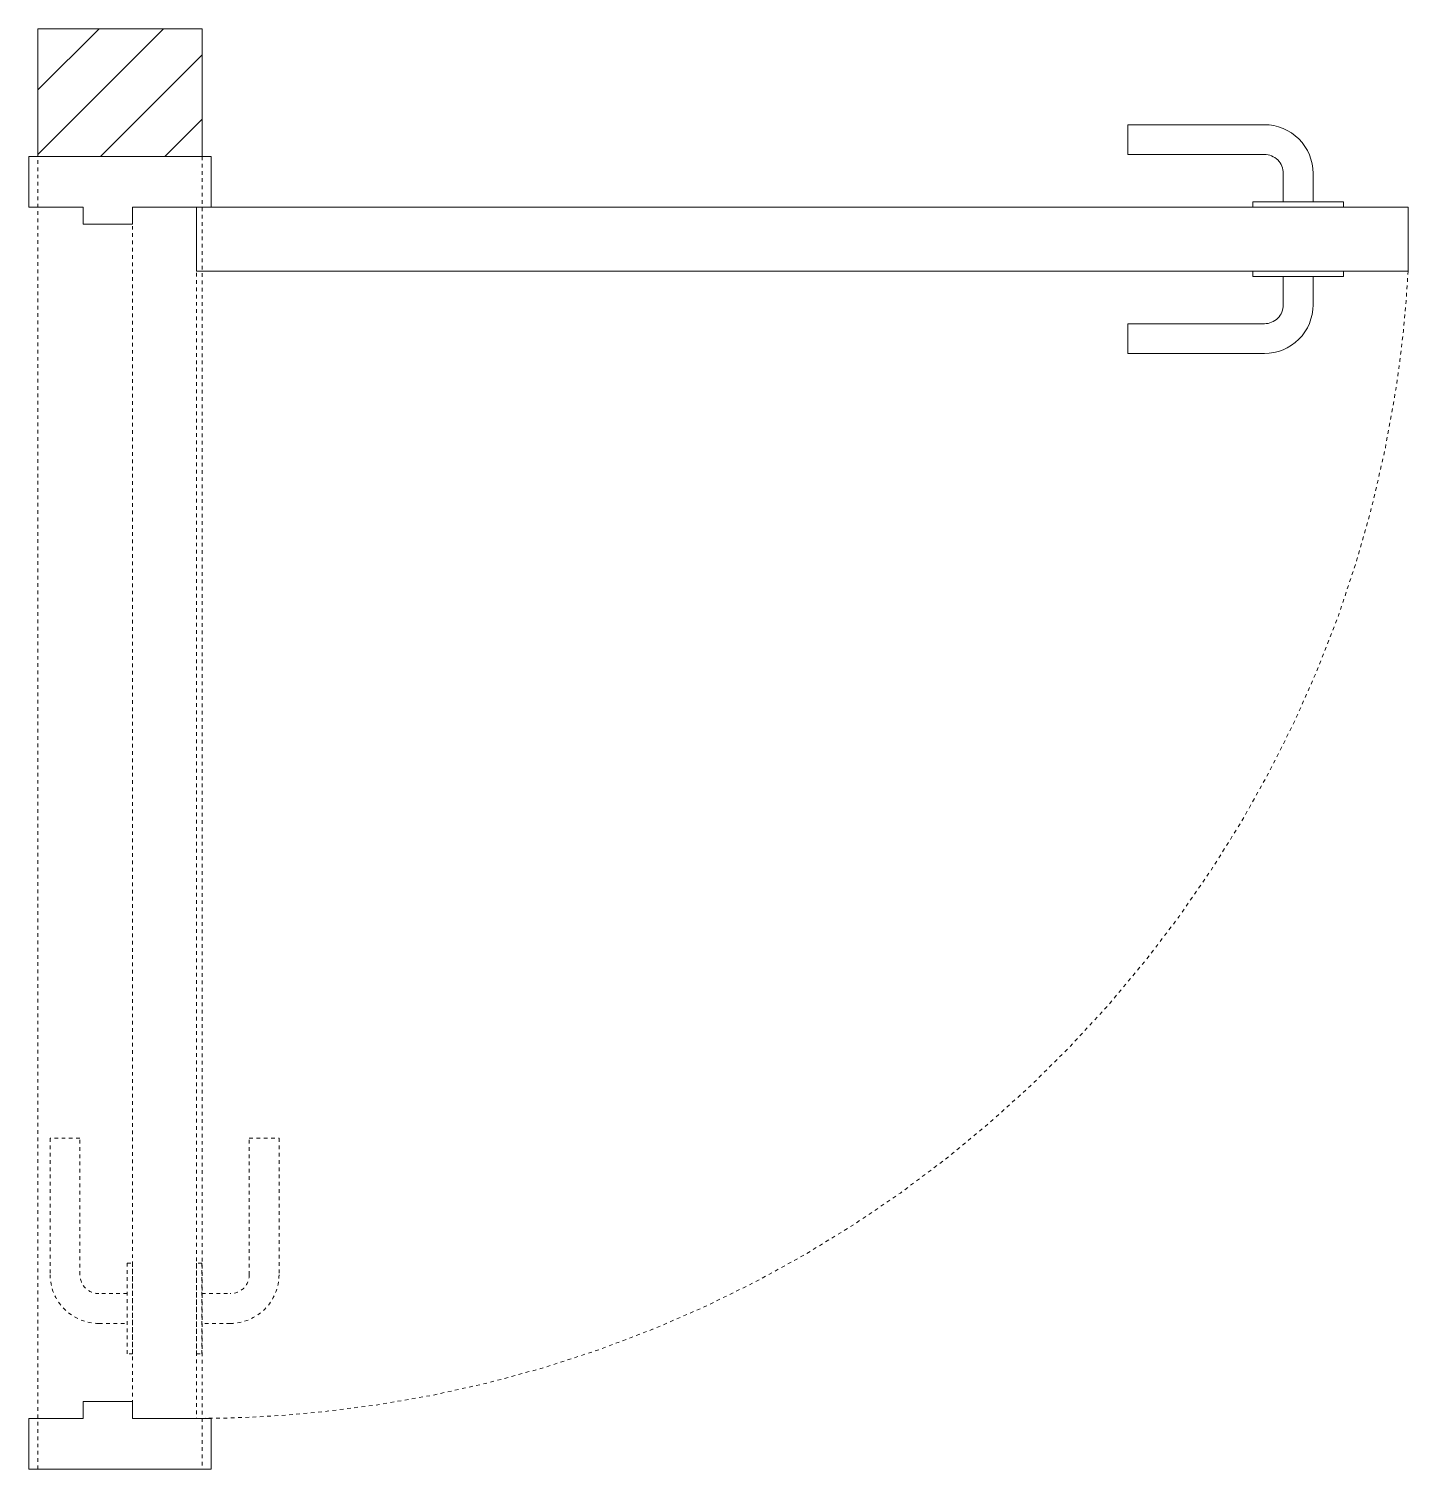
# Model space of a CAD drawing. Header units: inches. Extents: x 0 to 2865, y 0 to 4378.
# Drawn here: x 1637.3 to 1675.11, y 1418.38 to 1457.88 of the extents above; entities that cross this region are included whole.
import ezdxf

# ---------------------------------------------------------------- set-up
doc = ezdxf.new("R2010")
doc.units = ezdxf.units.IN
doc.linetypes.add('HIDDEN', pattern=[0.375, 0.25, -0.125])
doc.layers.add('A-WALL', color=113, linetype='Continuous', lineweight=9)
doc.layers.add('I-DOOR', color=6, linetype='Continuous', lineweight=20)
doc.layers.add('A-WALL-EXTR', color=2, linetype='Continuous')

# ---------------------------------------------------------------- blocks, each defined once
blk = doc.blocks.new('EFGTH')
at = {"layer": 'A-WALL-EXTR', "color": 8, "linetype": 'HIDDEN', "lineweight": 5, "ltscale": 0.1, "transparency": 33554636}
for points in [[(-31.186, 2.245), (-31.186, 3.024, -0.414214), (-30.666, 3.543), (-26.923, 3.543), (-26.923, 4.359), (-30.666, 4.359, 0.414214), (-32.002, 3.024), (-32.002, 2.245)], [(-31.186, 0.199), (-31.186, -0.58, 0.414214), (-30.666, -1.099), (-26.923, -1.099), (-26.923, -1.915), (-30.666, -1.915, -0.414214), (-32.002, -0.58), (-32.002, 0.199)]]:
    blk.add_lwpolyline(points, format="xyb", dxfattribs=at)
for points in [[(-1.392, 2.097), (-34.608, 2.097), (-34.608, 0.347), (-1.392, 0.347)], [(-30.349, 2.097), (-32.838, 2.097), (-32.838, 2.245), (-30.349, 2.245)], [(-30.349, 0.347), (-32.838, 0.347), (-32.838, 0.199), (-30.349, 0.199)]]:
    blk.add_lwpolyline(points, close=True, dxfattribs=at)
blk.add_arc((-1.308, 2.063), 33.3, 93.1573, 179.9423, dxfattribs=at)
at = {"layer": 'I-DOOR', "color": 6, "lineweight": 5, "transparency": 33554636}
for points in [[(-1.392, 2.097), (-1.392, 35.313), (-3.142, 35.313), (-3.142, 2.097)], [(-3.142, 31.054), (-3.142, 33.543), (-3.29, 33.543), (-3.29, 31.054)], [(-1.392, 31.054), (-1.392, 33.543), (-1.243, 33.543), (-1.243, 31.054)], [(-34.608, 0.347), (-34.142, 0.347), (-34.142, -1.007), (-34.608, -1.007), (-34.608, -2.5), (-36, -2.5), (-36, 2.5), (-34.608, 2.5)], [(-1.392, 0.347), (-1.858, 0.347), (-1.858, -1.007), (-1.392, -1.007), (-1.392, -2.5), (0, -2.5), (0, 2.5), (-1.392, 2.5)]]:
    blk.add_lwpolyline(points, close=True, dxfattribs=at)
for points in [[(-3.29, 31.891), (-4.069, 31.891, 0.414214), (-4.588, 31.372), (-4.588, 27.628), (-5.404, 27.628), (-5.404, 31.372, -0.414214), (-4.069, 32.707), (-3.29, 32.707)], [(-1.243, 31.891), (-0.465, 31.891, -0.414214), (0.055, 31.372), (0.055, 27.628), (0.87, 27.628), (0.87, 31.372, 0.414214), (-0.465, 32.707), (-1.243, 32.707)]]:
    blk.add_lwpolyline(points, format="xyb", dxfattribs=at)

msp = doc.modelspace()

# ---------------------------------------------------------------- hatches: boundary and pattern name
at = {"layer": 'A-WALL', "lineweight": 5, "transparency": 33554636}
h = msp.add_hatch(dxfattribs=at)
h.set_pattern_fill('ANSI31', color=8, scale=10, angle=180)
h.set_pattern_definition([(225, (-17776.0094, -2922.4896), (0.88388348, -0.88388348), [])])
h.paths.add_polyline_path([(1637.546, 1454.384), (1642.046, 1454.384), (1642.046, 1457.884), (1637.546, 1457.884)])

# ---------------------------------------------------------------- linework, layer by layer
at = {"layer": 'A-WALL', "color": 8, "lineweight": 5, "transparency": 33554636}
msp.add_lwpolyline([(1637.546, 1454.384), (1642.046, 1454.384), (1642.046, 1457.884), (1637.546, 1457.884)], close=True, dxfattribs=at)
at = {"layer": 'A-WALL-EXTR', "color": 8, "linetype": 'HIDDEN', "lineweight": 5, "ltscale": 0.1, "transparency": 33554636}
msp.add_lwpolyline([(1642.046, 1418.384), (1637.546, 1418.384), (1637.546, 1454.384), (1642.046, 1454.384)], close=True, dxfattribs=at)

# ---------------------------------------------------------------- block references
at = {"layer": 'I-DOOR', "color": 8, "lineweight": 5, "transparency": 33554636, "xscale": -1, "rotation": 270}
msp.add_blockref('EFGTH', (1639.796, 1454.384), dxfattribs=at)

doc.saveas('drawing.dxf')
